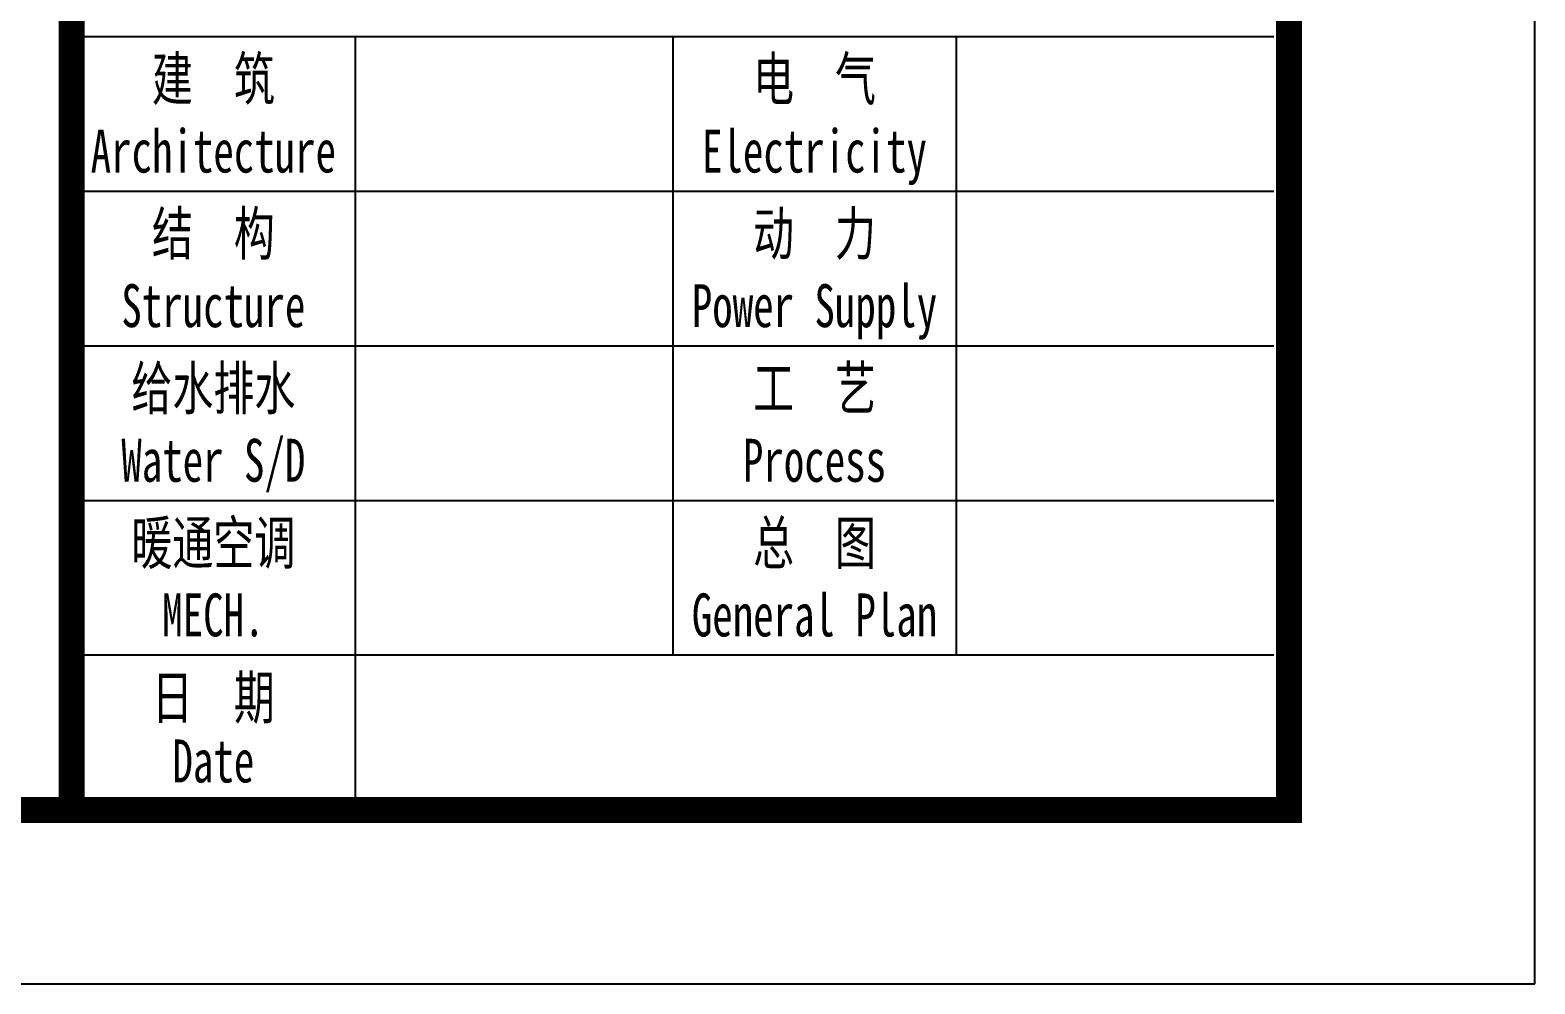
# Model space of a CAD drawing. Extents: x -33967 to 1773478, y -1022458 to -784650.
# Drawn here: x 1501058 to 1513294, y -1022458 to -1014705 of the extents above; entities that cross this region are included whole.
import ezdxf
from ezdxf.enums import TextEntityAlignment as Align

# ---------------------------------------------------------------- set-up
doc = ezdxf.new("R2010")
doc.units = 0
doc.header["$LTSCALE"] = 1000
doc.header["$MEASUREMENT"] = 0
doc.layers.add('PUB_TITLE', color=4, linetype='Continuous')
doc.styles.add('_gyy_title_ST', font='', dxfattribs={"width": 0.8})
doc.styles.get('_gyy_title_ST').set_extended_font_data('SimSun')

msp = doc.modelspace()

# ---------------------------------------------------------------- linework, layer by layer
at = {"layer": 'PUB_TITLE'}
for p, q in [((1511172.335238345, -1014759.029676478), (1501395.408988342, -1014759.029676478)), ((1503699.970175845, -1014759.029676478), (1503699.970175845, -1021044.196551478)), ((1506283.872113345, -1014759.029676478), (1506283.872113342, -1019787.163176478)), ((1508588.433300845, -1014759.029676478), (1508588.433300845, -1019787.163176478)), ((1511172.335238345, -1016016.063051478), (1501395.408988342, -1016016.063051478)), ((1511172.335238345, -1017273.096426478), (1501395.408988342, -1017273.096426478)), ((1511172.335238345, -1018530.129801478), (1501395.408988342, -1018530.129801478)), ((1511172.335238345, -1019787.163176478), (1501395.408988344, -1019787.163176478))]:
    msp.add_line(p, q, dxfattribs=at)
msp.add_lwpolyline([(1394494.388988345, -1022458.378551478), (1513294.388988345, -1022458.378551478), (1513294.388988345, -938458.378551478), (1394494.388988345, -938458.378551478)], close=True, dxfattribs=at)
at = {"layer": 'PUB_TITLE', "const_width": 212.121}
for points in [[(1397314.704988345, -1021044.196551478), (1397314.704988345, -939872.5605514781), (1511294.388988345, -939872.5605514781), (1511294.388988345, -1021044.196551478)], [(1501395.408988344, -939872.5605514781), (1511294.388988345, -939872.5605514781), (1511294.388988345, -1021044.196551478), (1501395.408988344, -1021044.196551478)]]:
    msp.add_lwpolyline(points, close=True, dxfattribs=at)

# ---------------------------------------------------------------- texts
at = {"layer": 'PUB_TITLE', "style": '_gyy_title_ST', "width": 0.7}
for s, p in [('建  筑', (1502547.689582095, -1015275.810063978)), ('电  气', (1507436.152707095, -1015275.810063978)), ('Architecture', (1502547.689582095, -1015862.424242221)), ('Electricity', (1507436.152707095, -1015862.424242221)), ('结  构', (1502547.689582095, -1016532.843438978)), ('动  力', (1507436.152707095, -1016532.843438978)), ('Power Supply', (1507436.152707095, -1017119.453426959)), ('Structure', (1502547.689582095, -1017119.453426959)), ('给水排水', (1502547.689582095, -1017789.876813978)), ('工  艺', (1507436.152707095, -1017789.876813978)), ('Water S/D', (1502547.689582095, -1018376.490992221)), ('Process', (1507436.152707095, -1018376.490992221)), ('暖通空调', (1502547.689582095, -1019046.910188978)), ('总  图', (1507436.152707095, -1019046.910188978)), ('MECH.', (1502547.689582095, -1019633.522970469)), ('General Plan', (1507436.152707095, -1019633.522970469)), ('日  期', (1502547.689582095, -1020303.943563978)), ('Date', (1502547.689582095, -1020820.722554721))]:
    msp.add_text(s, height=349.1755882972742, dxfattribs=at).set_placement(p, align=Align.CENTER)

doc.saveas('drawing.dxf')
